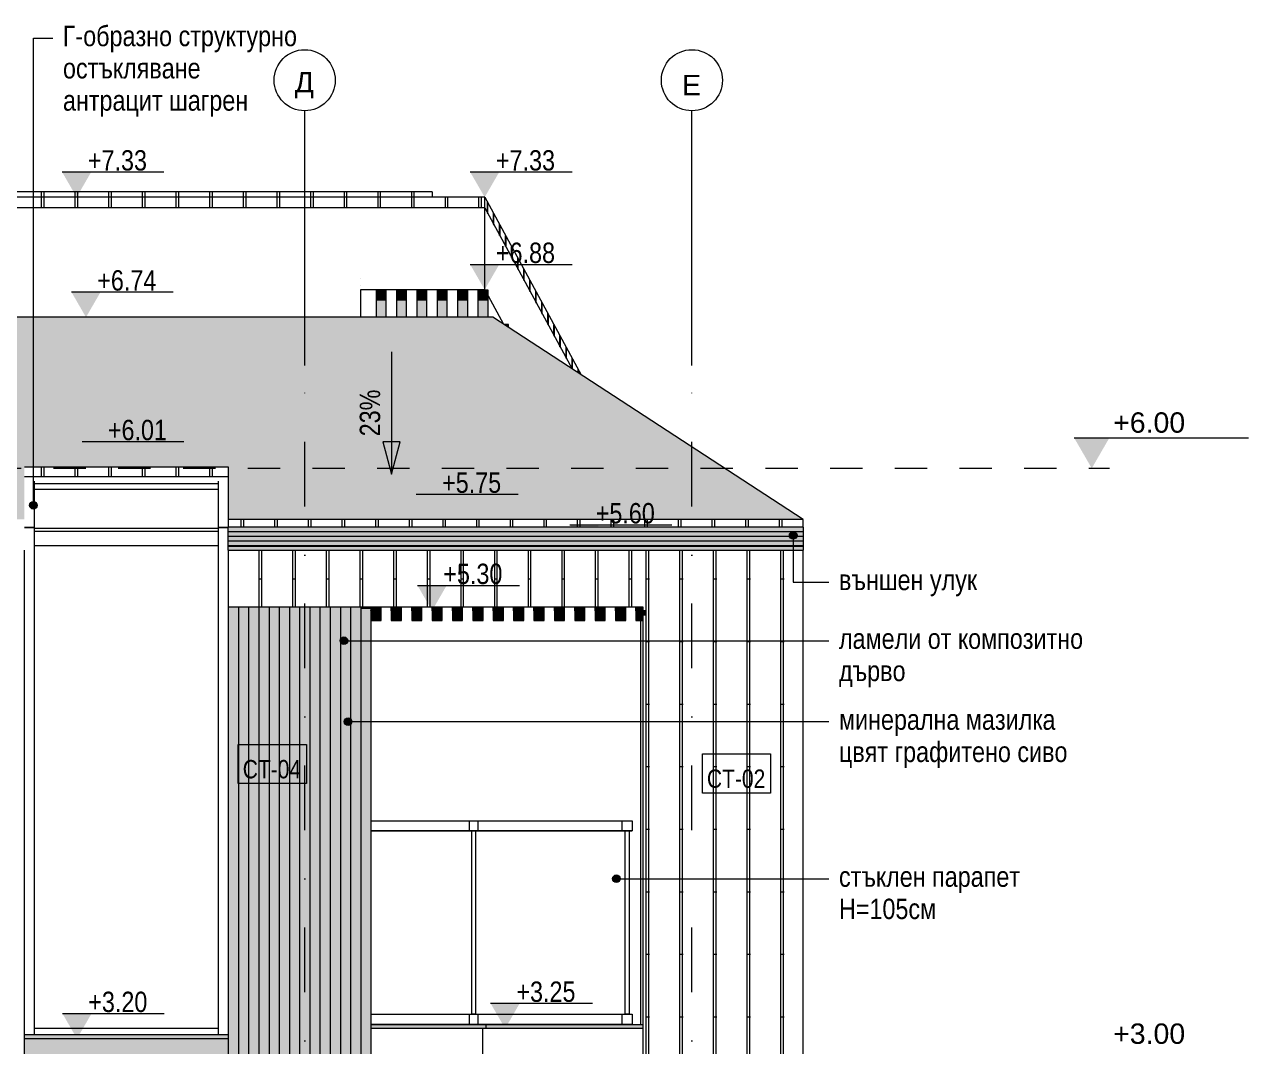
# Model space of a CAD drawing. Header units: centimetres. Extents: x -1373 to 229, y -130 to 818.
# Drawn here: x -372 to 229, y 316 to 818 of the extents above; entities that cross this region are included whole.
import ezdxf

# ---------------------------------------------------------------- set-up
doc = ezdxf.new("R2010")
doc.units = ezdxf.units.CM
doc.linetypes.add('Dash', pattern=[31.75, 15.875, -15.875])
doc.linetypes.add('Dash dot', pattern=[79.375, 31.75, -23.8125, 0, -23.8125])
for name, color, linetype, lineweight in [('A-ANNO-NOTE', 7, 'Continuous', 9), ('A-FLOR-HRAL', 7, 'Continuous', 9), ('A-FLOR-LEVL', 7, 'Continuous', 9), ('A-GLAZ-CURT', 7, 'Continuous', 9), ('A-GLAZ-CWMG', 7, 'Continuous', 9), ('A-ROOF', 7, 'Continuous', 9), ('A-ROOF-OTLN', 7, 'Continuous', 9), ('A-ROOF-PATT', 7, 'Continuous', 9), ('A-WALL', 7, 'Continuous', 9), ('A-WALL-IDEN', 7, 'Continuous', 9), ('A-WALL-PATT', 7, 'Continuous', 9), ('G-ANNO-DIMS', 7, 'Continuous', 9), ('G-ANNO-TEXT', 7, 'Continuous', 9), ('S-GRID', 7, 'Continuous', 9), ('S-GRID-IDEN', 7, 'Continuous', 9)]:
    doc.layers.add(name, color=color, linetype=linetype, lineweight=lineweight)
doc.styles.add('Arial', font='arial.ttf', dxfattribs={"height": 10})
doc.styles.add('Arial Narrow', font='ARIALN.TTF', dxfattribs={"height": 10})
doc.styles.add('Arial Narrow_1', font='ARIALN.TTF', dxfattribs={"height": 9})
doc.styles.add('Arial Narrow_2', font='ARIALN.TTF', dxfattribs={"height": 10})
pattern_1 = [(0, (16.51, 600), (16.51, 30.709), [0.8382, -15.672]), (90, (0, 600), (-16.51, 30.709), [30.709, 0]), (90, (1.27, 600), (-16.51, 30.709), [30.709, 0])]

# ---------------------------------------------------------------- blocks, each defined once
blk = doc.blocks.new('Rectangular Mullion - TEC_LAMEL-1913003-ИЗТОК')
at = {"layer": 'A-GLAZ-CWMG', "true_color": 0xcfc6ba}
blk.add_hatch(color=9, dxfattribs=at).paths.add_polyline_path([(-134.1, 669.15), (-134.1, 670.55), (-136.24, 670.55)])
at = {"layer": 'A-GLAZ-CWMG'}
for p, q in [((-134.1, 670.55), (-136.24, 670.55)), ((-134.1, 669.15), (-134.1, 670.55))]:
    blk.add_line(p, q, dxfattribs=at)
blk = doc.blocks.new('Rectangular Mullion - TEC_LAMEL-2472032-ИЗТОК')
at = {"layer": 'A-GLAZ-CWMG', "true_color": 0xcfc6ba}
for points in [[(-145.9, 682.7), (-144.1, 682.7), (-144.1, 687.44), (-149.1, 687.44), (-149.1, 682.7)], [(-144.1, 674.15), (-144.1, 682.7), (-149.1, 682.7), (-149.1, 674.15)]]:
    blk.add_hatch(color=9, dxfattribs=at).paths.add_polyline_path(points)
at = {"layer": 'A-GLAZ-CWMG'}
for p, q in [((-144.1, 687.44), (-149.1, 687.44)), ((-149.1, 687.44), (-149.1, 682.7)), ((-144.1, 682.7), (-144.1, 687.44)), ((-149.1, 682.7), (-144.1, 682.7)), ((-149.1, 682.7), (-149.1, 674.15)), ((-144.1, 674.15), (-144.1, 682.7))]:
    blk.add_line(p, q, dxfattribs=at)
blk = doc.blocks.new('Rectangular Mullion - TEC_LAMEL-2472078-ИЗТОК')
at = {"layer": 'A-GLAZ-CWMG', "true_color": 0xcfc6ba}
for points in [[(-196.59, 530.12), (-196.59, 531.9), (-201.59, 531.9), (-201.59, 530.12)], [(-201.59, 525.24), (-196.59, 525.24), (-196.59, 530.12), (-201.59, 530.12), (-201.59, 527.68)]]:
    blk.add_hatch(color=9, dxfattribs=at).paths.add_polyline_path(points)
at = {"layer": 'A-GLAZ-CWMG'}
for p, q in [((-201.59, 531.32), (-201.59, 531.9)), ((-201.59, 530.12), (-201.59, 530.25)), ((-196.59, 530.12), (-201.59, 530.12)), ((-201.59, 530.12), (-201.59, 527.68)), ((-196.59, 530.12), (-196.59, 531.9)), ((-196.59, 525.24), (-196.59, 530.12)), ((-201.59, 525.24), (-196.59, 525.24))]:
    blk.add_line(p, q, dxfattribs=at)
blk = doc.blocks.new('Rectangular Mullion - TEC_LAMEL-V13-ИЗТОК')
at = {"layer": 'A-GLAZ-CWMG', "true_color": 0xcfc6ba}
for points in [[(-186.59, 530.12), (-186.59, 531.9), (-191.59, 531.9), (-191.59, 530.12)], [(-191.59, 525.24), (-186.59, 525.24), (-186.59, 530.12), (-191.59, 530.12)]]:
    blk.add_hatch(color=9, dxfattribs=at).paths.add_polyline_path(points)
at = {"layer": 'A-GLAZ-CWMG'}
for p, q in [((-191.59, 530.12), (-191.59, 531.9)), ((-186.59, 530.12), (-191.59, 530.12)), ((-191.59, 530.12), (-191.59, 525.24)), ((-186.59, 530.12), (-186.59, 531.9)), ((-186.59, 525.24), (-186.59, 530.12)), ((-191.59, 525.24), (-186.59, 525.24))]:
    blk.add_line(p, q, dxfattribs=at)
blk = doc.blocks.new('Rectangular Mullion - TEC_LAMEL-2421341-ИЗТОК')
at = {"layer": 'A-GLAZ-CWMG', "true_color": 0xcfc6ba}
for points in [[(-136.59, 530.12), (-136.59, 531.9), (-141.59, 531.9), (-141.59, 530.12)], [(-141.59, 525.24), (-136.59, 525.24), (-136.59, 530.12), (-141.59, 530.12)]]:
    blk.add_hatch(color=9, dxfattribs=at).paths.add_polyline_path(points)
at = {"layer": 'A-GLAZ-CWMG'}
for p, q in [((-141.59, 530.12), (-141.59, 531.9)), ((-136.59, 530.12), (-141.59, 530.12)), ((-141.59, 530.12), (-141.59, 525.24)), ((-136.59, 530.12), (-136.59, 531.9)), ((-136.59, 525.24), (-136.59, 530.12)), ((-141.59, 525.24), (-136.59, 525.24))]:
    blk.add_line(p, q, dxfattribs=at)
blk = doc.blocks.new('Rectangular Mullion - TEC_LAMEL-2421342-ИЗТОК')
at = {"layer": 'A-GLAZ-CWMG', "true_color": 0xcfc6ba}
for points in [[(-126.59, 530.12), (-126.59, 531.9), (-131.59, 531.9), (-131.59, 530.12)], [(-131.59, 525.24), (-126.59, 525.24), (-126.59, 530.12), (-131.59, 530.12)]]:
    blk.add_hatch(color=9, dxfattribs=at).paths.add_polyline_path(points)
at = {"layer": 'A-GLAZ-CWMG'}
for p, q in [((-131.59, 530.12), (-131.59, 531.9)), ((-126.59, 530.12), (-131.59, 530.12)), ((-131.59, 530.12), (-131.59, 525.24)), ((-126.59, 530.12), (-126.59, 531.9)), ((-126.59, 525.24), (-126.59, 530.12)), ((-131.59, 525.24), (-126.59, 525.24))]:
    blk.add_line(p, q, dxfattribs=at)
blk = doc.blocks.new('Rectangular Mullion - TEC_LAMEL-2421343-ИЗТОК')
at = {"layer": 'A-GLAZ-CWMG', "true_color": 0xcfc6ba}
for points in [[(-116.59, 530.12), (-116.59, 531.9), (-121.59, 531.9), (-121.59, 530.12)], [(-121.59, 525.24), (-116.59, 525.24), (-116.59, 530.12), (-121.59, 530.12)]]:
    blk.add_hatch(color=9, dxfattribs=at).paths.add_polyline_path(points)
at = {"layer": 'A-GLAZ-CWMG'}
for p, q in [((-121.59, 530.12), (-121.59, 531.9)), ((-116.59, 530.12), (-121.59, 530.12)), ((-121.59, 530.12), (-121.59, 525.24)), ((-116.59, 530.12), (-116.59, 531.9)), ((-116.59, 525.24), (-116.59, 530.12)), ((-121.59, 525.24), (-116.59, 525.24))]:
    blk.add_line(p, q, dxfattribs=at)
blk = doc.blocks.new('Rectangular Mullion - TEC_LAMEL-2421344-ИЗТОК')
at = {"layer": 'A-GLAZ-CWMG', "true_color": 0xcfc6ba}
for points in [[(-106.59, 530.12), (-106.59, 531.9), (-111.59, 531.9), (-111.59, 530.12)], [(-111.59, 525.24), (-106.59, 525.24), (-106.59, 530.12), (-111.59, 530.12)]]:
    blk.add_hatch(color=9, dxfattribs=at).paths.add_polyline_path(points)
at = {"layer": 'A-GLAZ-CWMG'}
for p, q in [((-111.59, 530.12), (-111.59, 531.9)), ((-106.59, 530.12), (-111.59, 530.12)), ((-111.59, 530.12), (-111.59, 525.24)), ((-106.59, 530.12), (-106.59, 531.9)), ((-106.59, 525.24), (-106.59, 530.12)), ((-111.59, 525.24), (-106.59, 525.24))]:
    blk.add_line(p, q, dxfattribs=at)
blk = doc.blocks.new('Rectangular Mullion - TEC_LAMEL-2421345-ИЗТОК')
at = {"layer": 'A-GLAZ-CWMG', "true_color": 0xcfc6ba}
for points in [[(-96.59, 530.12), (-96.59, 531.9), (-101.59, 531.9), (-101.59, 530.12)], [(-101.59, 525.24), (-96.59, 525.24), (-96.59, 530.12), (-101.59, 530.12)]]:
    blk.add_hatch(color=9, dxfattribs=at).paths.add_polyline_path(points)
at = {"layer": 'A-GLAZ-CWMG'}
for p, q in [((-101.59, 530.12), (-101.59, 531.9)), ((-96.59, 530.12), (-101.59, 530.12)), ((-101.59, 530.12), (-101.59, 525.24)), ((-96.59, 530.12), (-96.59, 531.9)), ((-96.59, 525.24), (-96.59, 530.12)), ((-101.59, 525.24), (-96.59, 525.24))]:
    blk.add_line(p, q, dxfattribs=at)
blk = doc.blocks.new('Rectangular Mullion - TEC_LAMEL-2421346-ИЗТОК')
at = {"layer": 'A-GLAZ-CWMG', "true_color": 0xcfc6ba}
for points in [[(-86.59, 530.12), (-86.59, 531.9), (-91.59, 531.9), (-91.59, 530.12)], [(-91.59, 525.24), (-86.59, 525.24), (-86.59, 530.12), (-91.59, 530.12)]]:
    blk.add_hatch(color=9, dxfattribs=at).paths.add_polyline_path(points)
at = {"layer": 'A-GLAZ-CWMG'}
for p, q in [((-91.59, 530.12), (-91.59, 531.9)), ((-86.59, 530.12), (-91.59, 530.12)), ((-91.59, 530.12), (-91.59, 525.24)), ((-86.59, 530.12), (-86.59, 531.9)), ((-86.59, 525.24), (-86.59, 530.12)), ((-91.59, 525.24), (-86.59, 525.24))]:
    blk.add_line(p, q, dxfattribs=at)
blk = doc.blocks.new('Rectangular Mullion - TEC_LAMEL-2421347-ИЗТОК')
at = {"layer": 'A-GLAZ-CWMG', "true_color": 0xcfc6ba}
for points in [[(-76.59, 530.12), (-76.59, 531.9), (-81.59, 531.9), (-81.59, 530.12)], [(-81.59, 525.24), (-76.59, 525.24), (-76.59, 530.12), (-81.59, 530.12)]]:
    blk.add_hatch(color=9, dxfattribs=at).paths.add_polyline_path(points)
at = {"layer": 'A-GLAZ-CWMG'}
for p, q in [((-81.59, 530.12), (-81.59, 531.9)), ((-76.59, 530.12), (-81.59, 530.12)), ((-81.59, 530.12), (-81.59, 525.24)), ((-76.59, 530.12), (-76.59, 531.9)), ((-76.59, 525.24), (-76.59, 530.12)), ((-81.59, 525.24), (-76.59, 525.24))]:
    blk.add_line(p, q, dxfattribs=at)
blk = doc.blocks.new('Rectangular Mullion - TEC_LAMEL-2472079-ИЗТОК')
at = {"layer": 'A-GLAZ-CWMG', "true_color": 0xcfc6ba}
for points in [[(-66.59, 530.12), (-66.59, 530.25), (-68.09, 530.25), (-68.09, 531.9), (-71.59, 531.9), (-71.59, 530.12), (-71.09, 530.12)], [(-71.59, 525.24), (-68.09, 525.24), (-68.09, 527.68), (-66.59, 527.68), (-66.59, 530.12), (-71.59, 530.12)]]:
    blk.add_hatch(color=9, dxfattribs=at).paths.add_polyline_path(points)
at = {"layer": 'A-GLAZ-CWMG'}
for p, q in [((-71.59, 530.12), (-71.59, 531.9)), ((-66.59, 530.12), (-71.59, 530.12)), ((-71.59, 530.12), (-71.59, 525.24)), ((-66.59, 530.12), (-66.59, 530.25)), ((-66.59, 527.68), (-66.59, 530.12)), ((-71.59, 525.24), (-68.09, 525.24))]:
    blk.add_line(p, q, dxfattribs=at)
blk = doc.blocks.new('Rectangular Mullion - TEC_LAMEL-2375260-ИЗТОК')
at = {"layer": 'A-GLAZ-CWMG', "true_color": 0xcfc6ba}
blk.add_hatch(color=9, dxfattribs=at).paths.add_polyline_path([(-201.59, 300), (-201.59, 531.32), (-206.59, 531.32), (-206.59, 300), (-202.09, 300)])
at = {"layer": 'A-GLAZ-CWMG'}
for p, q in [((-206.59, 531.32), (-201.59, 531.32)), ((-206.59, 531.32), (-206.59, 300)), ((-201.59, 531.32), (-201.59, 530.25)), ((-201.59, 527.68), (-201.59, 300)), ((-201.59, 300), (-206.59, 300))]:
    blk.add_line(p, q, dxfattribs=at)
blk = doc.blocks.new('Rectangular Mullion - TEC_LAMEL-2375261-ИЗТОК')
at = {"layer": 'A-GLAZ-CWMG', "true_color": 0xcfc6ba}
blk.add_hatch(color=9, dxfattribs=at).paths.add_polyline_path([(-202.14, 531.32), (-201.59, 531.32), (-201.59, 531.9), (-206.59, 531.9), (-206.59, 531.32)])
blk = doc.blocks.new('Rectangular Mullion - TEC_LAMEL-2372754-ИЗТОК')
at = {"layer": 'A-GLAZ-CWMG', "true_color": 0xcfc6ba}
blk.add_hatch(color=9, dxfattribs=at).paths.add_polyline_path([(-206.59, 10), (-206.59, 532), (-211.59, 532), (-211.59, 10), (-208.33, 10)])
at = {"layer": 'A-GLAZ-CWMG'}
for p, q in [((-211.59, 532), (-206.59, 532)), ((-211.59, 532), (-211.59, 10)), ((-206.59, 532), (-206.59, 10)), ((-206.59, 10), (-211.59, 10))]:
    blk.add_line(p, q, dxfattribs=at)
blk = doc.blocks.new('System Panel - Glazed-2432445-ИЗТОК')
at = {"layer": 'A-GLAZ-CURT'}
blk.add_line((-276.59, 589.61), (-366.59, 589.61), dxfattribs=at)
blk = doc.blocks.new('L Corner Mullion - L Mullion 1-2432467-ИЗТОК')
at = {"layer": 'A-GLAZ-CWMG'}
for p, q in [((-276.59, 570.48), (-366.59, 570.48)), ((-276.59, 568.91), (-366.59, 568.91)), ((-276.59, 561.92), (-366.59, 561.92))]:
    blk.add_line(p, q, dxfattribs=at)
blk = doc.blocks.new('Rectangular Mullion - TEC_DOGRAMA_TERASI_EX-2432438-ИЗТОК')
at = {"layer": 'A-GLAZ-CWMG'}
for p, q in [((-366.59, 592.53), (-366.59, 593.66)), ((-366.59, 592.53), (-276.59, 592.53)), ((-276.59, 593.66), (-276.59, 592.53))]:
    blk.add_line(p, q, dxfattribs=at)
blk = doc.blocks.new('Rectangular Mullion - TEC_DOGRAMA_TERASI_EX-2432465-ИЗТОК')
at = {"layer": 'A-GLAZ-CWMG'}
for p, q in [((-276.59, 593.66), (-276.59, 570.9)), ((-276.59, 570.9), (-271.59, 570.9))]:
    blk.add_line(p, q, dxfattribs=at)
blk = doc.blocks.new('Rectangular Mullion - TEC_DOGRAMA_TERASI_EX-2432466-ИЗТОК')
at = {"layer": 'A-GLAZ-CWMG'}
for p, q in [((-366.59, 570.9), (-366.59, 593.66)), ((-371.59, 570.9), (-366.59, 570.9))]:
    blk.add_line(p, q, dxfattribs=at)
blk = doc.blocks.new('Rectangular Mullion - TEC_DOGRAMA_TERASI_EX-2432441-ИЗТОК')
at = {"layer": 'A-GLAZ-CWMG'}
for p, q in [((-366.59, 322), (-366.59, 325)), ((-276.59, 325), (-366.59, 325)), ((-276.59, 325), (-276.59, 322))]:
    blk.add_line(p, q, dxfattribs=at)
blk = doc.blocks.new('Rectangular Mullion - TEC_DOGRAMA_TERASI_EX-2432468-ИЗТОК')
at = {"layer": 'A-GLAZ-CWMG'}
for p, q in [((-271.59, 570.9), (-276.59, 570.9)), ((-276.59, 570.9), (-276.59, 322))]:
    blk.add_line(p, q, dxfattribs=at)
blk = doc.blocks.new('Rectangular Mullion - TEC_DOGRAMA_TERASI_EX-2432469-ИЗТОК')
at = {"layer": 'A-GLAZ-CWMG'}
for p, q in [((-366.59, 570.9), (-371.59, 570.9)), ((-366.59, 322), (-366.59, 570.9))]:
    blk.add_line(p, q, dxfattribs=at)
blk = doc.blocks.new('Railing - Railing-2498288-ИЗТОК')
at = {"layer": 'A-FLOR-HRAL', "color": 251, "true_color": 0x666666}
for p, q in [((-201.59, 427), (-153.26, 427)), ((-153.26, 422), (-153.26, 427)), ((-153.26, 427), (-78.24, 427)), ((-153.26, 427), (-149.09, 427)), ((-78.24, 422), (-78.24, 427)), ((-78.24, 427), (-73.33, 427)), ((-201.59, 422), (-150.34, 422)), ((-152.01, 332), (-152.01, 422)), ((-150.34, 422), (-74.8, 422)), ((-149.09, 422), (-150.34, 422)), ((-76.77, 332), (-76.77, 422)), ((-73.33, 422), (-74.8, 422)), ((-201.59, 332), (-150.34, 332)), ((-153.26, 327), (-153.26, 332)), ((-150.34, 332), (-74.8, 332)), ((-150.34, 332), (-149.09, 332)), ((-78.24, 327), (-78.24, 332)), ((-74.8, 332), (-73.33, 332)), ((-170.9, 327), (-154.18, 327)), ((-145, 327), (-73.33, 327))]:
    blk.add_line(p, q, dxfattribs=at)
at = {"layer": 'A-FLOR-HRAL'}
for p, q in [((-201.59, 427), (-149.09, 427)), ((-149.09, 427), (-73.33, 427)), ((-149.09, 427), (-149.09, 422)), ((-73.33, 427), (-73.33, 422)), ((-201.59, 422), (-149.09, 422)), ((-150.34, 422), (-150.34, 332)), ((-149.09, 422), (-73.33, 422)), ((-74.8, 422), (-74.8, 332)), ((-201.59, 332), (-149.09, 332)), ((-149.09, 332), (-73.33, 332)), ((-149.09, 332), (-149.09, 327)), ((-73.33, 332), (-73.33, 327))]:
    blk.add_line(p, q, dxfattribs=at)
at = {"layer": 'A-FLOR-HRAL', "color": 253, "true_color": 0xa3a3a3}
for p, q in [((-153.26, 422), (-201.59, 422)), ((-152.01, 422), (-201.59, 422)), ((-78.24, 422), (-153.26, 422)), ((-150.34, 422), (-153.26, 422)), ((-76.77, 422), (-152.01, 422)), ((-152.01, 422), (-150.34, 422)), ((-74.8, 422), (-78.24, 422)), ((-76.77, 422), (-74.8, 422)), ((-201.59, 332), (-152.01, 332)), ((-201.59, 332), (-153.26, 332)), ((-153.26, 332), (-78.24, 332)), ((-153.26, 332), (-150.34, 332)), ((-150.34, 332), (-152.01, 332)), ((-152.01, 332), (-76.77, 332)), ((-78.24, 332), (-74.8, 332)), ((-74.8, 332), (-76.77, 332)), ((-158.35, 327), (-201.59, 327)), ((-154.18, 327), (-149.09, 327)), ((-149.09, 327), (-145, 327)), ((-78.24, 327), (-145, 327)), ((-73.33, 327), (-78.24, 327))]:
    blk.add_line(p, q, dxfattribs=at)
at = {"layer": 'A-FLOR-HRAL', "color": 9, "true_color": 0xc7c7c7}
for p, q in [((-153.26, 327), (-158.35, 327)), ((-145, 327), (-153.26, 327)), ((-149.09, 327), (-153.26, 327))]:
    blk.add_line(p, q, dxfattribs=at)
blk = doc.blocks.new('Grid - TEC_GRID_CIRCLE-145857-ИЗТОК')
at = {"layer": 'S-GRID-IDEN'}
blk.add_circle((-234.09, 790.5), 15, dxfattribs=at)
blk = doc.blocks.new('Level - w_ name-271244-ИЗТОК')
at = {"layer": 'A-FLOR-LEVL'}
blk.add_hatch(color=256, dxfattribs=at).paths.add_polyline_path([(143.45, 15), (160.78, 15), (152.12, 0)])
blk.add_line((143.45, 15), (229.04, 15), dxfattribs=at)
blk = doc.blocks.new('Spot Elevations - ELEVATION_PROJECT-150941-ИЗТОК')
at = {"layer": 'A-ANNO-NOTE'}
blk.add_hatch(color=256, dxfattribs=at).paths.add_polyline_path([(-1102.75, 748.17), (-1088.44, 748.17), (-1095.6, 735.77)])
blk.add_line((-1102.75, 748.17), (-1052.75, 748.17), dxfattribs=at)

msp = doc.modelspace()

# ---------------------------------------------------------------- hatches: boundary and pattern name
at = {"layer": 'A-ROOF-PATT', "true_color": 0x8b8b8b}
h = msp.add_hatch(dxfattribs=at)
h.set_pattern_fill('FP2_15', color=252, style=0, pattern_type=2)
h.set_pattern_definition(pattern_1)
h.paths.add_polyline_path([(-643.59, 730.58), (-643.59, 733.08), (-171.59, 733.08), (-171.59, 735.77), (-1256.59, 735.77), (-1256.59, 730.58), (-669.97, 730.58)])
h = msp.add_hatch(dxfattribs=at)
h.set_pattern_fill('FP2_15', color=252, style=0, pattern_type=2)
h.set_pattern_definition(pattern_1)
h.paths.add_polyline_path([(-370.53, 727.8), (-145.76, 727.8), (-145.76, 733.08), (-643.59, 733.08), (-643.59, 727.8), (-470.34, 727.8)])
h = msp.add_hatch(dxfattribs=at)
h.set_pattern_fill('FP2_28', color=252, style=0, pattern_type=2)
h.set_pattern_definition([(0, (104.636, 600), (2.965, 30.709), [0.1505, -2.814]), (90, (101.672, 600), (-2.965, 30.709), [30.709, 0]), (90, (101.9, 600), (-2.965, 30.709), [30.709, 0])])
h.paths.add_polyline_path([(-98.49, 645.94), (-145.76, 733.08), (-145.76, 727.8), (-102.92, 648.82)])
h = msp.add_hatch(dxfattribs=at)
h.set_pattern_fill('FP2_17', color=252, style=0, pattern_type=2)
h.set_pattern_definition([(0, (-2627.617, 971.591), (16.51, 6.908), [0.8382, -15.672]), (90, (-2644.127, 971.591), (-16.51, 6.908), [6.908, 0]), (90, (-2642.857, 971.591), (-16.51, 6.908), [6.908, 0])])
h.paths.add_polyline_path([(-557.68, 574.88), (-371.59, 574.88), (-371.59, 600.71), (-271.59, 600.71), (-271.59, 574.88), (10.48, 574.88), (-141.76, 674.15), (-643.59, 674.15), (-643.59, 685.69), (-926.59, 685.69), (-926.59, 670.69), (-962.59, 670.69), (-962.59, 685.69), (-1256.59, 685.69), (-1256.59, 595.66), (-901.59, 595.66), (-901.59, 626.07), (-766.59, 626.07), (-766.59, 574.88), (-563.92, 574.88)])
h = msp.add_hatch(dxfattribs=at)
h.set_pattern_fill('FP2_18', color=252, style=0, pattern_type=2)
h.set_pattern_definition([(0, (16.51, 229.122), (16.51, 29.922), [0.8382, -15.672]), (90, (0, 229.122), (-16.51, 29.922), [29.922, 0]), (90, (1.27, 229.122), (-16.51, 29.922), [29.922, 0])])
h.paths.add_polyline_path([(-271.59, 595.84), (-271.59, 600.71), (-371.59, 600.71), (-371.59, 595.84), (-280.2, 595.84)])
h = msp.add_hatch(dxfattribs=at)
h.set_pattern_fill('FP2_16', color=252, style=0, pattern_type=2)
h.set_pattern_definition([(0, (64.923, 525), (16.51, 30.709), [0.8382, -15.672]), (90, (48.413, 525), (-16.51, 30.709), [30.709, 0]), (90, (49.683, 525), (-16.51, 30.709), [30.709, 0])])
h.paths.add_polyline_path([(3.78, 571.07), (10.48, 571.07), (10.48, 574.88), (-271.59, 574.88), (-271.59, 571.07), (-8.7, 571.07)])
h.paths.add_polyline_path([(-763.55, 571.07), (-371.59, 571.07), (-371.59, 574.88), (-766.59, 574.88), (-766.59, 571.07)])
at = {"layer": 'A-ROOF-PATT', "lineweight": 5, "true_color": 0xc0c0c0}
for points in [[(-271.59, 570.81), (10.48, 570.81), (10.48, 571.07), (-271.59, 571.03), (-271.59, 570.87)], [(-152.18, 569.12), (10.48, 569.12), (10.48, 570.81), (-271.59, 570.81), (-271.59, 569.12), (-158.42, 569.12)], [(3.78, 568.92), (10.48, 568.95), (10.48, 569.12), (-271.59, 569.07), (-271.59, 568.92), (-8.7, 568.92)], [(-271.59, 566.58), (10.48, 566.58), (10.48, 568.92), (-271.59, 568.92), (-271.59, 567.24)], [(-271.59, 564.25), (10.48, 564.25), (10.48, 566.58), (-271.59, 566.58), (-271.59, 564.47)], [(10.48, 561.9), (10.48, 564.25), (-271.59, 564.25), (-271.59, 561.9), (3.78, 561.9)], [(-271.59, 561.64), (10.48, 561.64), (10.48, 561.9), (-271.59, 561.88), (-271.59, 561.72)], [(-170.9, 560.08), (10.48, 560.08), (10.48, 561.64), (-271.59, 561.64), (-271.59, 560.08), (-183.38, 560.08)], [(3.78, 559.88), (10.48, 559.9), (10.48, 560.08), (-271.59, 560.03), (-271.59, 559.88), (-21.18, 559.88)]]:
    msp.add_hatch(color=9, dxfattribs=at).paths.add_polyline_path(points)
at = {"layer": 'A-WALL-PATT', "true_color": 0x8b8b8b}
h = msp.add_hatch(dxfattribs=at)
h.set_pattern_fill('FP2_21', color=252, style=0, pattern_type=2)
h.set_pattern_definition([(0, (-3684.257, 300), (16.51, 30.709), [0.8382, -15.672]), (90, (-3700.767, 300), (-16.51, 30.709), [30.709, 0]), (90, (-3699.497, 300), (-16.51, 30.709), [30.709, 0])])
h.paths.add_polyline_path([(-561.59, 300), (-371.59, 300), (-371.59, 559.88), (-561.59, 559.88), (-561.59, 307.06)])
h = msp.add_hatch(dxfattribs=at)
h.set_pattern_fill('FP2_26', color=252, style=0, pattern_type=2)
h.set_pattern_definition([(0, (-1478.177, 300), (16.51, 30.709), [0.8382, -15.672]), (90, (-1494.687, 300), (-16.51, 30.709), [30.709, 0]), (90, (-1493.417, 300), (-16.51, 30.709), [30.709, 0])])
h.paths.add_polyline_path([(-271.59, 532), (-68.09, 532), (-68.09, 559.88), (-271.59, 559.88), (-271.59, 546.84)])
h = msp.add_hatch(dxfattribs=at)
h.set_pattern_fill('FP2_24', color=252, style=0, pattern_type=2)
h.set_pattern_definition([(0, (-9675.324, 300), (16.51, 30.709), [0.8382, -15.672]), (90, (-9691.834, 300), (-16.51, 30.709), [30.709, 0]), (90, (-9690.564, 300), (-16.51, 30.709), [30.709, 0])])
h.paths.add_polyline_path([(-68.09, 300), (10.48, 300), (10.48, 559.88), (-68.09, 559.88), (-68.09, 530.25), (-66.59, 530.25), (-66.62, 527.68), (-68.09, 527.68), (-68.09, 321.16)])
at = {"layer": 'A-WALL-PATT', "lineweight": 5, "true_color": 0x787878}
h = msp.add_hatch(color=8, dxfattribs=at)
h.paths.add_polyline_path([(-761.59, 300), (-756.59, 300), (-756.59, 532), (-761.59, 532), (-761.59, 307.06)])
h.paths.add_polyline_path([(-751.59, 300), (-746.59, 300), (-746.59, 532), (-751.59, 532), (-751.59, 307.06)])
h.paths.add_polyline_path([(-591.59, 300), (-586.59, 300), (-586.59, 532), (-591.59, 532), (-591.59, 307.06)])
h.paths.add_polyline_path([(-596.59, 300), (-596.59, 532), (-601.59, 532), (-601.59, 300)])
h.paths.add_polyline_path([(-606.59, 300), (-606.59, 532), (-611.59, 532), (-611.59, 300)])
h.paths.add_polyline_path([(-616.59, 300), (-616.59, 532), (-621.59, 532), (-621.59, 300), (-620.06, 300)])
h.paths.add_polyline_path([(-736.59, 300), (-736.59, 532), (-741.59, 532), (-741.59, 300)])
h.paths.add_polyline_path([(-731.59, 300), (-726.59, 300), (-726.59, 532), (-731.59, 532), (-731.59, 307.06)])
h.paths.add_polyline_path([(-721.59, 300), (-716.59, 300), (-716.59, 532), (-721.59, 532), (-721.59, 307.06)])
h.paths.add_polyline_path([(-626.59, 300), (-626.59, 532), (-631.59, 532), (-631.59, 300)])
h.paths.add_polyline_path([(-641.59, 300), (-636.59, 300), (-636.59, 532), (-641.59, 532), (-641.59, 304.57)])
h.paths.add_polyline_path([(-646.59, 300), (-646.59, 532), (-651.59, 532), (-651.59, 300)])
h.paths.add_polyline_path([(-656.59, 300), (-656.59, 532), (-661.59, 532), (-661.59, 300)])
h.paths.add_polyline_path([(-666.59, 300), (-666.59, 532), (-671.59, 532), (-671.59, 300), (-669.97, 300)])
h.paths.add_polyline_path([(-676.59, 300), (-676.59, 532), (-681.59, 532), (-681.59, 300)])
h.paths.add_polyline_path([(-691.59, 300), (-686.59, 300), (-686.59, 532), (-691.59, 532), (-691.59, 301.71)])
h.paths.add_polyline_path([(-576.59, 300), (-576.59, 532), (-581.59, 532), (-581.59, 300)])
h.paths.add_polyline_path([(-571.59, 300), (-561.59, 300), (-561.59, 532), (-571.59, 532), (-571.59, 307.06)])
h.paths.add_polyline_path([(-371.59, 300), (-271.59, 300), (-271.59, 320), (-371.59, 320), (-371.59, 307.06)])
h.paths.add_polyline_path([(-711.59, 300), (-706.59, 300), (-706.59, 532), (-711.59, 532), (-711.59, 300.57)])
h.paths.add_polyline_path([(-701.59, 300), (-696.59, 300), (-696.59, 532), (-701.59, 532), (-701.59, 301.14)])
h.paths.add_polyline_path([(-261.59, 300), (-261.59, 532), (-266.59, 532), (-266.59, 300)])
h.paths.add_polyline_path([(-256.59, 300), (-251.59, 300.01), (-251.59, 532), (-256.59, 532), (-256.59, 300.01)])
h = msp.add_hatch(color=8, dxfattribs=at)
h.paths.add_polyline_path([(-246.59, 300), (-241.59, 300), (-241.59, 532), (-246.59, 532), (-246.59, 300.01)])
h.paths.add_polyline_path([(-211.59, 300), (-211.59, 532), (-216.59, 532), (-216.59, 300)])
h.paths.add_polyline_path([(-221.59, 300), (-221.59, 532), (-226.59, 532), (-226.59, 300)])
h.paths.add_polyline_path([(-236.59, 300), (-231.59, 300), (-231.59, 532), (-236.59, 532), (-236.59, 307.06)])
at = {"layer": 'A-WALL-PATT', "lineweight": 5, "true_color": 0xebebeb}
for points in [[(-170.9, 325), (-145, 325), (-145, 327), (-201.59, 327), (-201.59, 325), (-195.85, 325)], [(-68.09, 325), (-68.09, 327), (-145, 327), (-145, 325)], [(-271.59, 320), (-271.59, 322), (-371.59, 322), (-371.59, 320), (-320.62, 320)]]:
    msp.add_hatch(color=7, dxfattribs=at).paths.add_polyline_path(points)
at = {"layer": 'G-ANNO-DIMS'}
msp.add_hatch(color=256, dxfattribs=at).paths.add_polyline_path([(-191.5, 597.17), (-187.24, 613.05), (-195.75, 613.05)])
at = {"layer": 'G-ANNO-TEXT'}
h = msp.add_hatch(color=256, dxfattribs=at)
edge = h.paths.add_edge_path()
edge.add_arc((-367.19, 581.89), 1.88, 0, 360)
h = msp.add_hatch(color=256, dxfattribs=at)
edge = h.paths.add_edge_path()
edge.add_arc((5.6, 567.08), 1.88, 0, 360)
h = msp.add_hatch(color=256, dxfattribs=at)
edge = h.paths.add_edge_path()
edge.add_arc((-214.86, 515.36), 1.88, 0, 360)
h = msp.add_hatch(color=256, dxfattribs=at)
edge = h.paths.add_edge_path()
edge.add_arc((-212.78, 475.64), 1.88, 0, 360)
h = msp.add_hatch(color=256, dxfattribs=at)
edge = h.paths.add_edge_path()
edge.add_arc((-81.12, 398.54), 1.87, 0, 360)

# ---------------------------------------------------------------- linework, layer by layer
at = {"layer": 'A-FLOR-LEVL', "linetype": 'Dash'}
msp.add_line((-1373.3, 600), (160.78, 600), dxfattribs=at)
at = {"layer": 'A-ROOF'}
for p, q in [((-171.59, 735.77), (-1256.59, 735.77)), ((-145.76, 733.08), (-643.59, 733.08)), ((-171.59, 735.77), (-171.59, 733.08)), ((-145.76, 687.71), (-145.76, 733.08)), ((-145.76, 733.08), (-98.49, 645.94)), ((-145.76, 727.8), (-643.59, 727.8)), ((-145.76, 727.8), (-102.92, 648.82)), ((-206.57, 692.99), (-206.59, 692.99)), ((-206.59, 689.62), (-206.57, 689.62)), ((-206.57, 687.71), (-145.76, 687.71)), ((-206.57, 674.15), (-206.57, 687.71)), ((-145.76, 687.71), (-145.61, 687.44)), ((-144.1, 684.65), (-136.56, 670.76)), ((-141.76, 674.15), (-643.59, 674.15)), ((10.48, 574.88), (-141.76, 674.15)), ((-371.59, 600.71), (-271.59, 600.71)), ((-271.59, 600.71), (-271.59, 571.07)), ((-271.59, 595.84), (-371.59, 595.84)), ((10.48, 574.88), (-271.59, 574.88)), ((10.48, 571.07), (10.48, 574.88)), ((-68.09, 531.9), (-206.59, 531.9))]:
    msp.add_line(p, q, dxfattribs=at)
at = {"layer": 'A-ROOF-OTLN'}
for p, q in [((10.48, 571.07), (-271.59, 571.07)), ((-271.59, 559.88), (-271.59, 571.07)), ((10.48, 571.07), (10.48, 559.88)), ((-271.59, 568.92), (10.48, 568.92)), ((10.48, 566.58), (-271.59, 566.58)), ((10.48, 564.25), (-271.59, 564.25)), ((10.48, 561.9), (-271.59, 561.9)), ((10.48, 561.64), (-271.59, 561.64)), ((-271.59, 559.88), (10.48, 559.88))]:
    msp.add_line(p, q, dxfattribs=at)
at = {"layer": 'A-WALL'}
for p, q in [((-371.59, 0), (-371.59, 559.88)), ((-271.59, 559.88), (-271.59, 532)), ((10.48, 5), (10.48, 559.88)), ((-271.59, 532), (-68.09, 532)), ((-68.09, 532), (-68.09, 530.25)), ((-69.1, 327), (-69.1, 525.24)), ((-68.09, 527.68), (-68.09, 5)), ((-68.09, 325), (-201.59, 325)), ((-154.18, 327), (-68.09, 327)), ((-146.67, 270), (-146.67, 325)), ((-145, 325), (-145, 327)), ((-371.59, 322), (-271.59, 322)), ((-271.59, 320), (-371.59, 320))]:
    msp.add_line(p, q, dxfattribs=at)
at = {"layer": 'A-WALL', "color": 253, "true_color": 0xa3a3a3}
msp.add_line((-201.59, 327), (-154.18, 327), dxfattribs=at)
at = {"layer": 'A-WALL-IDEN', "flags": 128}
for points in [[(-266.73, 464.45), (-233.28, 464.45), (-233.28, 445.25), (-266.73, 445.25)], [(-38.96, 459.78), (-5.51, 459.78), (-5.51, 440.58), (-38.96, 440.58)]]:
    msp.add_lwpolyline(points, close=True, dxfattribs=at)
at = {"layer": 'G-ANNO-DIMS'}
for p, q in [((-191.5, 657.17), (-191.5, 597.17)), ((-187.24, 613.05), (-195.75, 613.05)), ((-195.75, 613.05), (-191.5, 597.17)), ((-191.5, 597.17), (-187.24, 613.05))]:
    msp.add_line(p, q, dxfattribs=at)
at = {"layer": 'G-ANNO-TEXT'}
for p, q in [((-367.19, 811.2), (-357.71, 811.2)), ((-367.19, 581.89), (-367.19, 811.2)), ((5.6, 567.08), (5.6, 544.19)), ((5.6, 544.19), (23.08, 544.19)), ((-214.86, 515.36), (23.08, 515.36)), ((-212.78, 475.64), (23.08, 475.64)), ((-81.12, 398.54), (23.08, 398.54))]:
    msp.add_line(p, q, dxfattribs=at)
for centre, radius in [((-367.19, 581.89), 1.88), ((5.6, 567.08), 1.88), ((-214.86, 515.36), 1.88), ((-212.78, 475.64), 1.88), ((-81.12, 398.54), 1.87)]:
    msp.add_circle(centre, radius, dxfattribs=at)
at = {"layer": 'S-GRID', "color": 1, "lineweight": 18, "true_color": 0xff0000}
for p, q in [((-234.09, 650.5), (-234.09, 775.5)), ((-44.09, 650.5), (-44.09, 775.5))]:
    msp.add_line(p, q, dxfattribs=at)
at = {"layer": 'S-GRID', "color": 1, "linetype": 'Dash dot', "lineweight": 18, "true_color": 0xff0000}
for p, q in [((-234.09, 25), (-234.09, 650.5)), ((-44.09, 25), (-44.09, 650.5))]:
    msp.add_line(p, q, dxfattribs=at)

# ---------------------------------------------------------------- block references
at = {"layer": 'A-FLOR-HRAL'}
msp.add_blockref('Railing - Railing-2498288-ИЗТОК', (0, 0), dxfattribs=at)
at = {"layer": 'A-FLOR-LEVL'}
msp.add_blockref('Level - w_ name-271244-ИЗТОК', (0, 600), dxfattribs=at)
at = {"layer": 'A-GLAZ-CURT'}
msp.add_blockref('System Panel - Glazed-2432445-ИЗТОК', (0, 0), dxfattribs=at)
at = {"layer": 'A-GLAZ-CWMG'}
for name, p in [('Rectangular Mullion - TEC_LAMEL-2472032-ИЗТОК', (-50, 0)), ('Rectangular Mullion - TEC_LAMEL-2472032-ИЗТОК', (-40, 0)), ('Rectangular Mullion - TEC_LAMEL-2472032-ИЗТОК', (-30, 0)), ('Rectangular Mullion - TEC_LAMEL-2472032-ИЗТОК', (-20, 0)), ('Rectangular Mullion - TEC_LAMEL-2472032-ИЗТОК', (-10, 0)), ('Rectangular Mullion - TEC_LAMEL-2472032-ИЗТОК', (0, 0)), ('Rectangular Mullion - TEC_LAMEL-1913003-ИЗТОК', (0, 0)), ('Rectangular Mullion - TEC_DOGRAMA_TERASI_EX-2432466-ИЗТОК', (0, 0)), ('Rectangular Mullion - TEC_DOGRAMA_TERASI_EX-2432438-ИЗТОК', (0, 0)), ('Rectangular Mullion - TEC_DOGRAMA_TERASI_EX-2432465-ИЗТОК', (0, 0)), ('Rectangular Mullion - TEC_DOGRAMA_TERASI_EX-2432469-ИЗТОК', (0, 0)), ('Rectangular Mullion - TEC_DOGRAMA_TERASI_EX-2432468-ИЗТОК', (0, 0)), ('L Corner Mullion - L Mullion 1-2432467-ИЗТОК', (0, 0)), ('Rectangular Mullion - TEC_LAMEL-2372754-ИЗТОК', (-60, 0)), ('Rectangular Mullion - TEC_LAMEL-2372754-ИЗТОК', (-50, 0)), ('Rectangular Mullion - TEC_LAMEL-2372754-ИЗТОК', (-40, 0)), ('Rectangular Mullion - TEC_LAMEL-2372754-ИЗТОК', (-30, 0)), ('Rectangular Mullion - TEC_LAMEL-2372754-ИЗТОК', (-20, 0)), ('Rectangular Mullion - TEC_LAMEL-2372754-ИЗТОК', (-10, 0)), ('Rectangular Mullion - TEC_LAMEL-2372754-ИЗТОК', (0, 0)), ('Rectangular Mullion - TEC_LAMEL-2375261-ИЗТОК', (0, 0)), ('Rectangular Mullion - TEC_LAMEL-2375260-ИЗТОК', (0, 0)), ('Rectangular Mullion - TEC_LAMEL-2472078-ИЗТОК', (0, 0)), ('Rectangular Mullion - TEC_LAMEL-V13-ИЗТОК', (0, 0)), ('Rectangular Mullion - TEC_LAMEL-V13-ИЗТОК', (10, 0)), ('Rectangular Mullion - TEC_LAMEL-V13-ИЗТОК', (20, 0)), ('Rectangular Mullion - TEC_LAMEL-V13-ИЗТОК', (30, 0)), ('Rectangular Mullion - TEC_LAMEL-V13-ИЗТОК', (40, 0)), ('Rectangular Mullion - TEC_LAMEL-2421341-ИЗТОК', (0, 0)), ('Rectangular Mullion - TEC_LAMEL-2421342-ИЗТОК', (0, 0)), ('Rectangular Mullion - TEC_LAMEL-2421343-ИЗТОК', (0, 0)), ('Rectangular Mullion - TEC_LAMEL-2421344-ИЗТОК', (0, 0)), ('Rectangular Mullion - TEC_LAMEL-2421345-ИЗТОК', (0, 0)), ('Rectangular Mullion - TEC_LAMEL-2421346-ИЗТОК', (0, 0)), ('Rectangular Mullion - TEC_LAMEL-2421347-ИЗТОК', (0, 0)), ('Rectangular Mullion - TEC_LAMEL-2472079-ИЗТОК', (0, 0)), ('Rectangular Mullion - TEC_DOGRAMA_TERASI_EX-2432441-ИЗТОК', (0, 0))]:
    msp.add_blockref(name, p, dxfattribs=at)
at = {"layer": 'G-ANNO-DIMS'}
for p in [(749.61, -2.69), (949.84, -2.69), (949.84, -48.06), (754.2, -61.62), (759.4, -135.06), (923.4, -160.9), (998.8, -175.9), (924.01, -205.66), (959.87, -410.77), (749.78, -415.77)]:
    msp.add_blockref('Spot Elevations - ELEVATION_PROJECT-150941-ИЗТОК', p, dxfattribs=at)
at = {"layer": 'S-GRID-IDEN'}
for p in [(0, 0), (190, 0)]:
    msp.add_blockref('Grid - TEC_GRID_CIRCLE-145857-ИЗТОК', p, dxfattribs=at)

# ---------------------------------------------------------------- texts
at = {"layer": 'A-FLOR-LEVL', "char_height": 10, "width": 36.4, "attachment_point": 4, "line_spacing_factor": 0.936439, "style": 'Arial'}
for s, insert in [('\\pt5,10,15,20,25,30,35,40,45,50,55,60,65,70,75,80,85,90,95,100,105,110,115,120,125,130,135,140,145,150,155,160;+6.00', (162.61, 622.41)), ('\\pt5,10,15,20,25,30,35,40,45,50,55,60,65,70,75,80,85,90,95,100,105,110,115,120,125,130,135,140,145,150,155,160;+3.00', (162.61, 322.41))]:
    msp.add_mtext(s, dxfattribs=dict(at, insert=insert))
at = {"layer": 'A-WALL-IDEN', "char_height": 9, "width": 28.45, "attachment_point": 5, "line_spacing_factor": 0.949189, "style": 'Arial Narrow_1'}
for s, insert in [('\\pt25.00002,50.00004,74.99997,99.99999,125.00001,150.00003,174.99996,199.99998,225,250.00002,275.00004,299.99997,324.99999,350.00001,375.00003,399.99996,424.99998,450,475.00002,500.00004,524.99997,549.99999,575.00001,600.00003,624.99996,649.99998,675,700.00002,725.00004,749.99997,774.99999,800.00001;СТ-04', (-250.18, 452.26)), ('\\pt25.00002,50.00004,74.99997,99.99999,125.00001,150.00003,174.99996,199.99998,225,250.00002,275.00004,299.99997,324.99999,350.00001,375.00003,399.99996,424.99998,450,475.00002,500.00004,524.99997,549.99999,575.00001,600.00003,624.99996,649.99998,675,700.00002,725.00004,749.99997,774.99999,800.00001;СТ-02', (-22.41, 447.59))]:
    msp.add_mtext(s, dxfattribs=dict(at, insert=insert))
at = {"layer": 'G-ANNO-DIMS', "char_height": 10, "width": 34.7536, "attachment_point": 1, "line_spacing_factor": 0.974696, "style": 'Arial Narrow'}
for s, insert in [('+7.33', (-340.47, 756.17)), ('+7.33', (-140.24, 756.17)), ('+6.88', (-140.24, 710.8)), ('+6.74', (-335.88, 697.24)), ('+6.01', (-330.67, 623.8)), ('+5.75', (-166.67, 597.96)), ('+5.60', (-91.28, 582.96)), ('+5.30', (-166.07, 553.2)), ('+3.20', (-340.29, 343.09)), ('+3.25', (-130.21, 348.09))]:
    msp.add_mtext(s, dxfattribs=dict(at, insert=insert))
at = {"layer": 'G-ANNO-DIMS', "insert": (-207.08, 615.71), "char_height": 10, "width": 27.5081, "attachment_point": 1, "rotation": 90, "line_spacing_factor": 0.974696, "style": 'Arial Narrow'}
msp.add_mtext('23%', dxfattribs=at)
at = {"layer": 'G-ANNO-TEXT', "char_height": 10, "attachment_point": 1, "line_spacing_factor": 0.949189, "style": 'Arial Narrow_2'}
for s, insert, width in [('\\pt15,30,45,60,75,90,105,120,135,150,165,180,195,210,225,240,255,270,285,300,315,330,345,360,375,390,405,420,435,450,465,480;Г-образно структурно остъкляване\\Pантрацит шагрен', (-352.71, 817.21), 127), ('\\pt15,30,45,60,75,90,105,120,135,150,165,180,195,210,225,240,255,270,285,300,315,330,345,360,375,390,405,420,435,450,465,480;външен улук', (28.08, 550.2), 70.1445), ('\\pt15,30,45,60,75,90,105,120,135,150,165,180,195,210,225,240,255,270,285,300,315,330,345,360,375,390,405,420,435,450,465,480;ламели от композитно дърво', (28.08, 521.37), 120.4), ('\\pt15,30,45,60,75,90,105,120,135,150,165,180,195,210,225,240,255,270,285,300,315,330,345,360,375,390,405,420,435,450,465,480;минерална мазилка цвят графитено сиво', (28.08, 481.65), 130.3), ('\\pt15,30,45,60,75,90,105,120,135,150,165,180,195,210,225,240,255,270,285,300,315,330,345,360,375,390,405,420,435,450,465,480;стъклен парапет Н=105см', (28.08, 404.56), 101.85)]:
    msp.add_mtext(s, dxfattribs=dict(at, insert=insert, width=width))
at = {"layer": 'S-GRID-IDEN', "char_height": 10, "width": 9.9, "attachment_point": 5, "line_spacing_factor": 0.936439, "style": 'Arial'}
for s, insert in [('\\pt50,100,150,200,250,300,350,400,450,500,550,600,650,700,750,800,850,900,950,1000,1050,1100,1150,1200,1250,1300,1350,1400,1450,1500,1550,1600;Д', (-234.27, 788.12)), ('\\pt50,100,150,200,250,300,350,400,450,500,550,600,650,700,750,800,850,900,950,1000,1050,1100,1150,1200,1250,1300,1350,1400,1450,1500,1550,1600;Е', (-44.27, 788.12))]:
    msp.add_mtext(s, dxfattribs=dict(at, insert=insert))

doc.saveas('drawing.dxf')
